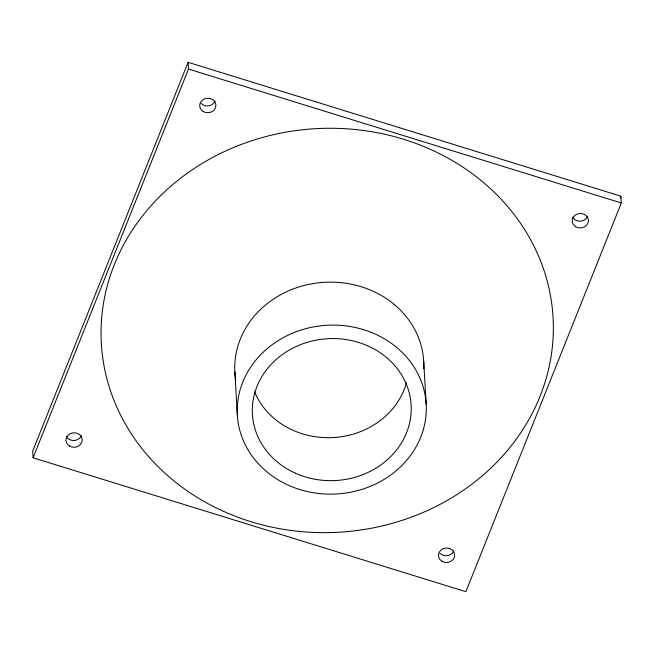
<?xml version="1.0" encoding="UTF-8"?>
<svg xmlns="http://www.w3.org/2000/svg" width="654" height="654" viewBox="0 0 654 654"><rect width="100%" height="100%" fill="white"/><g stroke="black" fill="none" stroke-linecap="round" stroke-linejoin="round"><path stroke-width="0.98" d="M188.107 62.31L32.7 451.023L33.092 457.792L465.893 591.69L621.3 202.977L620.908 196.208L188.107 62.31L188.491 69.071L33.092 457.792M620.156 198.105L620.908 196.208M188.491 69.071L621.3 202.977M423.718 361.507L426.195 404.466A94.577 84.489 -3.3 0 1 288.471 485.26A94.577 84.489 -3.3 0 1 280.623 339.124A94.577 84.489 -3.3 0 1 426.195 404.466M234.851 371.807L237.328 414.767M235.751 380.048A94.577 84.489 -3.3 0 1 324.237 282.315A94.577 84.489 -3.3 0 1 423.759 368.881M406.477 382.647A79.494 71.016 -3.3 0 1 333.614 437.542A79.494 71.016 -3.3 0 1 254.61 391.82M215.06 101.076A8.11 7.243 -3.3 0 1 201.244 103.471M453.802 550.872A8.11 7.243 -3.3 0 1 439.995 553.268M81.309 435.629A8.11 7.243 -3.3 0 1 74.074 440.502A8.11 7.243 -3.3 0 1 66.348 436.447M587.554 216.319A8.11 7.243 -3.3 0 1 580.319 221.191A8.11 7.243 -3.3 0 1 572.602 217.136M223.643 511.403A226.235 202.111 -3.3 0 0 553.096 318.138A226.235 202.111 -3.3 0 0 204.857 161.832A226.235 202.111 -3.3 0 0 223.643 511.403M295.379 473.194A79.494 71.016 -3.3 0 0 411.137 405.292A79.494 71.016 -3.3 0 0 288.774 350.364A79.494 71.016 -3.3 0 0 295.379 473.194M441.949 561.287A8.11 7.243 -3.3 0 0 454.644 555.786A8.11 7.243 -3.3 0 0 443.11 548.771A8.11 7.243 -3.3 0 0 441.949 561.287M69.455 446.044A8.11 7.243 -3.3 0 0 82.151 440.543A8.11 7.243 -3.3 0 0 70.616 433.528A8.11 7.243 -3.3 0 0 69.455 446.044M203.198 111.491A8.11 7.243 -3.3 0 0 215.894 105.989A8.11 7.243 -3.3 0 0 204.367 98.975A8.11 7.243 -3.3 0 0 203.198 111.491M575.7 226.734A8.11 7.243 -3.3 0 0 588.396 221.232A8.11 7.243 -3.3 0 0 576.861 214.218A8.11 7.243 -3.3 0 0 575.7 226.734"/></g></svg>
